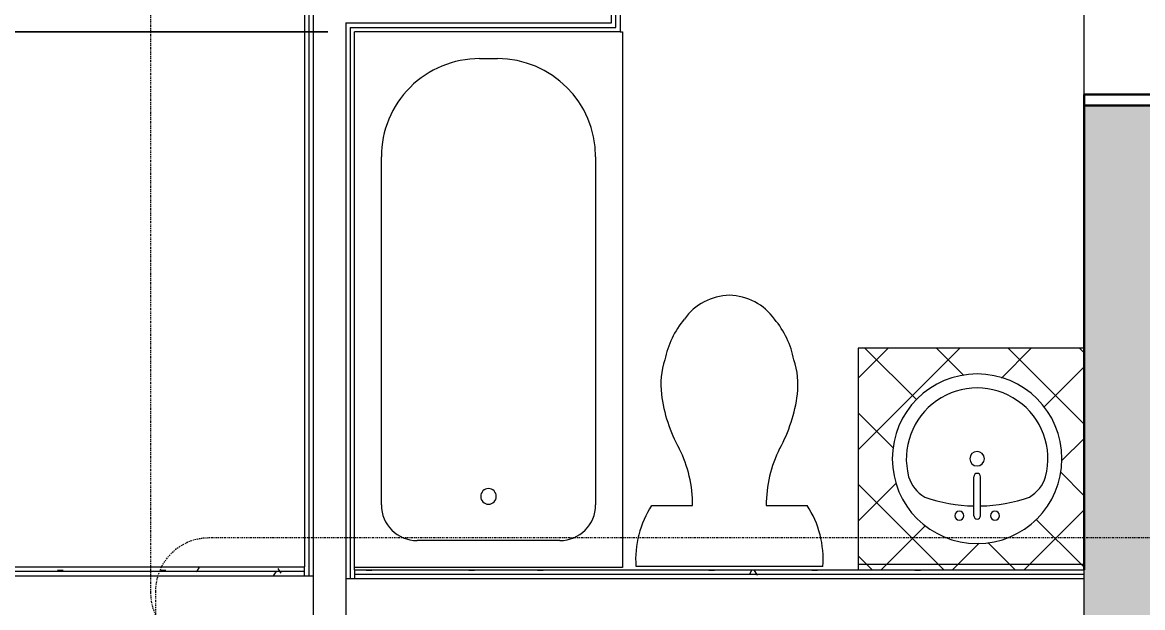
# Model space of a CAD drawing. Header units: inches. Extents: x -1287 to 1590, y -3558 to 989.
# Drawn here: x -891 to -765.5, y -334.4 to -268.9 of the extents above; entities that cross this region are included whole.
import ezdxf

# ---------------------------------------------------------------- set-up
doc = ezdxf.new("R2010")
doc.units = ezdxf.units.IN
doc.header["$MEASUREMENT"] = 0
doc.linetypes.add('Dash Dot 3_16_', pattern=[0.3125, 0.1875, -0.0625, 0, -0.0625])
for name, color, linetype, lineweight in [('A-ANNO-DIMS', 211, 'Continuous', 9), ('A-ANNO-DIMS-48', 211, 'Continuous', 9), ('A-ANNO-SYMB', 150, 'Continuous', 9), ('A-GLAZ', 151, 'Continuous', 18), ('A-WALL', 113, 'Continuous', 18), ('A-WALL-PATT', 111, 'Continuous', 18), ('I-WALL', 2, 'Continuous', 18), ('P-SANR-FIXT', 6, 'Continuous', 9), ('Q-CASE', 31, 'Continuous', 9)]:
    doc.layers.add(name, color=color, linetype=linetype, lineweight=lineweight)
doc.styles.add('Swis721 Lt BT', font='swissl.ttf', dxfattribs={"height": 4.5})
doc.dimstyles.new('OTJ_-_3_32__Linear__1_2__Tolerance', dxfattribs={"dimscale": 12, "dimtxt": 4.748918, "dimasz": 0.1875, "dimexe": 0.375, "dimexo": 0.25, "dimgap": 0.25, "dimtad": 1, "dimdec": 1, "dimrnd": 0.5, "dimzin": 3, "dimdsep": 46, "dimlunit": 4, "dimtxsty": 'Swis721 Lt BT', "dimblk1": 'OBLIQUE', "dimblk2": 'OBLIQUE', "dimsah": 1, "dimcen": 0.09, "dimdle": 0.375, "dimazin": 0, "dimtfac": 1, "dimtdec": 4, "dimtix": 1, "dimtmove": 0, "dimatfit": 3, "dimfxl": 1, "dimtvp": 1, "dimfrac": 2, "dimtolj": 1, "dimtzin": 0, "dimarcsym": 2})
pattern_1 = [(0, (0, 0), (15.36, 3.84), [0.634, -10.886, 0.634, -10.886, -61.44]), (0, (0, 0), (15.36, 3.84), [-23.04, 0.634, -22.406, 0.634, -10.886, -26.88]), (0, (0, 0), (15.36, 3.84), [-57.6, 0.634, -7.046, 0.634, -18.566]), (120, (5.76, 1.92), (-11.005538, 11.38215), [0.634, -10.886, 0.634, -10.886, -61.44]), (120, (5.76, 1.92), (-11.005538, 11.38215), [-23.04, 0.634, -22.406, 0.634, -10.886, -26.88]), (120, (5.76, 1.92), (-11.005538, 11.38215), [-57.6, 0.634, -7.046, 0.634, -18.566]), (240, (7.68, 9.6), (-4.354462, -15.22215), [0.634, -10.886, 0.634, -10.886, -61.44]), (240, (7.68, 9.6), (-4.354462, -15.22215), [-23.04, 0.634, -22.406, 0.634, -10.886, -26.88]), (240, (7.68, 9.6), (-4.354462, -15.22215), [-57.6, 0.634, -7.046, 0.634, -18.566])]
pattern_2 = [(225, (-819.306, -330.364), (4.006467, -4.006467), []), (315, (-819.306, -330.364), (4.006467, 4.006467), [])]

# ---------------------------------------------------------------- blocks, each defined once
blk = doc.blocks.new('Double Hung - balcony windows 3_ 6_-6827319-1st Floor Construction')
at = {"layer": 'A-GLAZ', "color": 8, "lineweight": 30}
for p, q in [((-21, 9), (-20.25, 9)), ((-20.25, 4.75), (-20.25, 9)), ((20.25, 4.75), (20.25, 9)), ((21, 9), (20.25, 9)), ((-20.25, 6.5), (-20.25, 4.75)), ((-20.25, 6.5), (-18.5, 6.5)), ((-18.5, 6.5), (-18.5, 4.75)), ((18.5, 6.5), (18.5, 4.75)), ((20.25, 6.5), (18.5, 6.5)), ((20.25, 6.5), (20.25, 4.75)), ((-18.5, 5.625), (18.5, 5.625)), ((-20.25, 4.75), (-18.5, 4.75)), ((-20.25, 4.75), (-19.75, 4.75)), ((-19.75, -9), (-19.75, 4.75)), ((20.25, 4.75), (18.5, 4.75)), ((19.75, 4.75), (20.25, 4.75)), ((19.75, 4.75), (19.75, -9)), ((-19.75, -9), (-21, -9)), ((19.75, -9), (21, -9))]:
    blk.add_line(p, q, dxfattribs=at)
blk = doc.blocks.new('Tub-Rectangular-3D - Tub-Rectangular-3D-7019186-1st Floor Construction')
at = {"layer": 'P-SANR-FIXT'}
for p, q in [((-43.72, -32.81), (-43.72, -2.81)), ((-36.72, -5.81), (2.28, -5.81)), ((-40.72, -25.81), (-40.72, -9.81)), ((13.28, -16.81), (13.28, -18.81)), ((2.28, -29.81), (-36.72, -29.81)), ((16.28, -32.56), (16.28, -32.81)), ((16.28, -32.81), (-43.72, -32.81))]:
    blk.add_line(p, q, dxfattribs=at)
for centre, radius, start, end in [((-36.72, -9.81), 4, 90, 180), ((2.28, -16.81), 11, 360, 90), ((-35.77, -17.81), 0.875, 90, 270), ((-35.77, -17.81), 0.875, 270, 90), ((2.28, -18.81), 11, 270, 0), ((-36.72, -25.81), 4, 180, 270)]:
    blk.add_arc(centre, radius, start, end, dxfattribs=at)
blk = doc.blocks.new('C-Counter Top - ADJ HEIGHT-8444994-1st Floor Construction')
at = {"layer": 'Q-CASE'}
h = blk.add_hatch(dxfattribs=at)
h.set_pattern_fill('FP_10', color=256, style=0, pattern_type=2)
h.set_pattern_definition(pattern_2)
h.paths.add_polyline_path([(-46.94, -0.19), (-47.26, -0.19), (-47.26, -0.75), (-21.94, -0.75), (-21.94, -0.19), (-39.66, -0.19)], flags=0)
h = blk.add_hatch(dxfattribs=at)
h.set_pattern_fill('FP_10', color=256, style=0, pattern_type=2)
h.set_pattern_definition(pattern_2)
h.paths.add_polyline_path([(-21.94, -0.75), (-47.26, -0.75), (-47.26, -25), (-21.94, -25), (-21.94, -3.35)], flags=0)
h.paths.add_polyline_path([(-35.26, -3.11), (-33.15, -3.35), (-31.14, -4.05), (-29.34, -5.18), (-27.83, -6.69), (-26.7, -8.49), (-26, -10.5), (-25.76, -12.61), (-26, -14.72), (-26.7, -16.73), (-27.83, -18.53), (-29.34, -20.04), (-31.14, -21.17), (-33.15, -21.87), (-35.26, -22.11), (-37.38, -21.87), (-39.38, -21.17), (-41.19, -20.04), (-42.69, -18.53), (-43.82, -16.73), (-44.52, -14.72), (-44.76, -12.61), (-44.52, -10.5), (-43.82, -8.49), (-42.69, -6.69), (-41.19, -5.18), (-39.38, -4.05), (-37.38, -3.35)], flags=0)
for p, q in [((-47.26, -0.75), (-21.94, -0.75)), ((-21.94, -0.75), (-21.94, -0.19)), ((-21.94, -25), (-21.94, -0.75)), ((-47.26, -25), (-21.94, -25))]:
    blk.add_line(p, q, dxfattribs=at)
blk = doc.blocks.new('Sink Vanity-Round - 19_ x 19_-6996918-1st Floor Construction')
at = {"layer": 'P-SANR-FIXT'}
for p, q in [((3.43, -9.73), (3.43, -5.36)), ((4.18, -9.73), (4.18, -5.36))]:
    blk.add_line(p, q, dxfattribs=at)
for centre, radius, start, end in [((3.81, -3.35), 9.5, 90, 270), ((3.81, -3.35), 9.5, 270, 90), ((3.81, -3.35), 7.93, 345.3071, 194.6929), ((3.81, -3.35), 0.812, 0, 180), ((3.81, -3.35), 0.812, 180, 0), ((3.81, -5.36), 0.375, 0, 180), ((0.05, -4.11), 4.12, 197.8096, 239.2073), ((7.56, -4.11), 4.12, 300.7927, 342.1904), ((3.81, 9.17), 17.81, 250.7914, 268.7933), ((3.81, 9.17), 17.81, 271.2067, 289.2086), ((1.81, -9.73), 0.5, 0, 180), ((1.81, -9.73), 0.5, 180, 0), ((3.81, -9.73), 0.375, 180, 0), ((5.81, -9.73), 0.5, 0, 180), ((5.81, -9.73), 0.5, 180, 0)]:
    blk.add_arc(centre, radius, start, end, dxfattribs=at)
blk = doc.blocks.new('P-Toilet-Floor-3D - Floor Mount-7330915-1st Floor Construction')
at = {"layer": 'P-SANR-FIXT'}
for p, q in [((-8.7, 8.31), (-4.13, 8.31)), ((4.13, 8.31), (8.7, 8.31)), ((10.46, 1.47), (-10.46, 1.47))]:
    blk.add_line(p, q, dxfattribs=at)
for centre, radius, start, end in [((0.18, 25.42), 6.45, 91.5969, 144.1622), ((-0.18, 25.42), 6.45, 35.8378, 88.4031), ((2.68, 22.72), 10.08, 140.0681, 169.0843), ((-2.68, 22.72), 10.08, 10.9157, 39.9319), ((0.88, 21.86), 8.56, 161.1064, 187.2133), ((-0.88, 21.86), 8.56, 352.7867, 18.8936), ((9.41, 22.94), 17.16, 187.2133, 208.7603), ((-9.41, 22.94), 17.16, 331.2397, 352.7867), ((-17.85, 8.46), 13.72, 359.3911, 27.0003), ((17.85, 8.46), 13.72, 152.9997, 180.6089), ((0.69, 2.25), 11.19, 147.1473, 183.9988), ((-0.69, 2.25), 11.19, 356.0012, 32.8527)]:
    blk.add_arc(centre, radius, start, end, dxfattribs=at)
blk = doc.blocks.new('DIMBLOCK30-1st Floor Construction')
at = {"layer": 'A-ANNO-DIMS-48'}
for p, q in [((-900.84, -334.36), (-900.84, -265.43)), ((-856.75, -269.93), (-905.34, -269.93)), ((-900.84, -269.93), (-856.75, -269.93)), ((-899.43, -329.86), (-905.34, -329.86)), ((-900.84, -329.86), (-899.43, -329.86))]:
    blk.add_line(p, q, dxfattribs=at)
at = {"layer": 'A-ANNO-DIMS-48', "lineweight": 50}
for p, q in [((-900.84, -269.93), (-901.96, -268.8)), ((-900.84, -269.93), (-899.71, -271.05)), ((-900.84, -329.86), (-901.96, -328.74)), ((-900.84, -329.86), (-899.71, -330.99))]:
    blk.add_line(p, q, dxfattribs=at)
at = {"layer": 'A-ANNO-DIMS-48', "color": 0, "insert": (-909.85, -307.17), "char_height": 4.5, "width": 17.4579, "attachment_point": 1, "rotation": 90, "line_spacing_factor": 1.005062, "style": 'Swis721 Lt BT'}
blk.add_mtext('5\' - 0"', dxfattribs=at)
blk = doc.blocks.new('_Oblique')
at = {"color": 0, "linetype": 'ByBlock', "lineweight": -2}
blk.add_line((-0.5, -0.5), (0.5, 0.5), dxfattribs=at)
blk = doc.blocks.new('DIMBLOCK33-1st Floor Construction')
at = {"layer": 'A-ANNO-DIMS-48'}
for p, q in [((-900.84, -403.28), (-900.84, -330.99)), ((-899.43, -335.49), (-905.34, -335.49)), ((-900.84, -335.49), (-899.43, -335.49)), ((-856.75, -398.78), (-905.34, -398.78)), ((-900.84, -398.78), (-856.75, -398.78))]:
    blk.add_line(p, q, dxfattribs=at)
at = {"layer": 'A-ANNO-DIMS-48', "lineweight": 50}
for p, q in [((-900.84, -335.49), (-901.96, -334.36)), ((-900.84, -335.49), (-899.71, -336.61)), ((-900.84, -398.78), (-901.96, -397.65)), ((-900.84, -398.78), (-899.71, -399.9))]:
    blk.add_line(p, q, dxfattribs=at)
at = {"layer": 'A-ANNO-DIMS-48', "color": 0, "insert": (-909.85, -379.46), "char_height": 4.5, "width": 29.579, "attachment_point": 1, "rotation": 90, "line_spacing_factor": 1.005062, "style": 'Swis721 Lt BT'}
blk.add_mtext('5\' - 3 1/2"', dxfattribs=at)

msp = doc.modelspace()

# ---------------------------------------------------------------- hatches: boundary and pattern name
at = {"layer": 'A-WALL-PATT'}
h = msp.add_hatch(color=250, dxfattribs=at)
h.paths.add_polyline_path([(-772.04, -1262.19), (-754.04, -1262.19), (-754.04, -1160.48), (-772.04, -1160.48), (-772.04, -1256.19)], flags=0)
h.paths.add_polyline_path([(-772.04, -1120.48), (-754.04, -1120.48), (-754.04, -1093.3), (-772.04, -1093.3), (-772.04, -1117.8)], flags=0)
h.paths.add_polyline_path([(-772.04, -1053.3), (-754.04, -1053.3), (-754.04, -1004.19), (-772.04, -1004.19), (-772.04, -1052.45)], flags=0)
h.paths.add_polyline_path([(-754.04, -962.19), (-754.04, -860.19), (-772.04, -860.19), (-772.04, -962.19)], flags=0)
h.paths.add_polyline_path([(-754.04, -818.19), (-754.04, -716.19), (-772.04, -716.19), (-772.04, -818.19)], flags=0)
h.paths.add_polyline_path([(-772.04, -674.19), (-754.04, -674.19), (-754.04, -571), (-772.04, -571), (-772.04, -673.69)], flags=0)
h.paths.add_polyline_path([(-772.04, -530.75), (-754.04, -530.75), (-754.04, -428.19), (-772.04, -428.19), (-772.04, -508.99)], flags=0)
h.paths.add_polyline_path([(-754.04, -386.19), (-754.04, -278.19), (-772.04, -278.19), (-772.04, -386.19)], flags=0)
h.paths.add_polyline_path([(-772.04, -236.19), (-754.04, -236.19), (-754.04, -128.75), (-772.04, -128.75), (-772.04, -226.52)], flags=0)
h.paths.add_polyline_path([(-772.04, -88.75), (-754.04, -88.75), (-754.04, 16.25), (-772.04, 16.25), (-772.04, -72.84)], flags=0)
at = {"layer": 'A-WALL-PATT', "lineweight": 9}
h = msp.add_hatch(dxfattribs=at)
h.set_pattern_fill('FP_4', color=256, style=0, pattern_type=2)
h.set_pattern_definition(pattern_1)
h.paths.add_polyline_path([(-886.75, -330.36), (-859.38, -330.36), (-859.38, -329.86), (-1017.06, -329.86), (-1017.06, -330.36), (-940.3, -330.36)], flags=0)
h = msp.add_hatch(dxfattribs=at)
h.set_pattern_fill('FP_4', color=256, style=0, pattern_type=2)
h.set_pattern_definition(pattern_1)
h.paths.add_polyline_path([(-886.75, -330.86), (-859.38, -330.86), (-859.38, -330.36), (-1017.06, -330.36), (-1017.06, -330.86), (-940.3, -330.86)], flags=0)
h = msp.add_hatch(dxfattribs=at)
h.set_pattern_fill('FP_4', color=256, style=0, pattern_type=2)
h.set_pattern_definition(pattern_1)
h.paths.add_polyline_path([(-806.42, -330.68), (-772.04, -330.68), (-772.04, -330.18), (-853.75, -330.18), (-853.75, -330.68), (-833.2, -330.68)], flags=0)
h = msp.add_hatch(dxfattribs=at)
h.set_pattern_fill('FP_4', color=256, style=0, pattern_type=2)
h.set_pattern_definition(pattern_1)
h.paths.add_polyline_path([(-806.42, -331.18), (-772.04, -331.18), (-772.04, -330.68), (-853.75, -330.68), (-853.75, -331.18), (-833.2, -331.18)], flags=0)

# ---------------------------------------------------------------- linework, layer by layer
at = {"layer": 'A-ANNO-SYMB', "linetype": 'Dash Dot 3_16_'}
for p, q in [((-876.61, -222.39), (-876.61, -332.74)), ((-749.23, -326.62), (-870.06, -326.62)), ((-876.06, -332.62), (-876.06, -440.76))]:
    msp.add_line(p, q, dxfattribs=at)
for centre, start, end in [((-870.06, -332.62), 90, 180), ((-870.61, -332.74), 180, 270)]:
    msp.add_arc(centre, 6, start, end, dxfattribs=at)
at = {"layer": 'A-WALL'}
for p, q in [((-825, -268.93), (-825, -225.52)), ((-824.5, -269.43), (-824.5, -226.02)), ((-858.88, -263.64), (-858.88, -330.86)), ((-858.38, -263.64), (-858.38, -406.08)), ((-854.75, -268.93), (-854.75, -400.15)), ((-854.75, -268.93), (-825, -268.93)), ((-854.25, -269.43), (-854.25, -331.18)), ((-854.25, -269.43), (-824.5, -269.43)), ((-859.38, -330.86), (-859.38, -329.86)), ((-1017.06, -330.36), (-859.38, -330.36)), ((-1017.06, -330.86), (-858.38, -330.86)), ((-854.75, -331.18), (-772.04, -331.18)), ((-853.75, -330.18), (-853.75, -331.18)), ((-853.75, -330.68), (-772.04, -330.68)), ((-772.04, -338.18), (-772.04, -330.18))]:
    msp.add_line(p, q, dxfattribs=at)
at = {"layer": 'A-WALL', "lineweight": 9}
msp.add_line((-772.04, -278.19), (-772.04, -236.19), dxfattribs=at)
at = {"layer": 'A-WALL', "color": 8, "lineweight": 30}
for p in [(-754.04, -278.19), (-772.04, -330.18)]:
    msp.add_line(p, (-772.04, -278.19), dxfattribs=at)
at = {"layer": 'I-WALL'}
for p, q in [((-824, -226.52), (-824, -269.93)), ((-859.38, -263.64), (-859.38, -329.86)), ((-853.75, -330.18), (-853.75, -269.93)), ((-824, -269.93), (-853.75, -269.93)), ((-1017.06, -329.86), (-859.38, -329.86)), ((-853.75, -330.18), (-772.04, -330.18))]:
    msp.add_line(p, q, dxfattribs=at)

# ---------------------------------------------------------------- block references
at = {"layer": 'A-GLAZ', "rotation": 269.9999999999999}
msp.add_blockref('Double Hung - balcony windows 3_ 6_-6827319-1st Floor Construction', (-763.04, -257.19), dxfattribs=at)
at = {"layer": 'P-SANR-FIXT', "rotation": 89.99999999999991}
msp.add_blockref('Tub-Rectangular-3D - Tub-Rectangular-3D-7019186-1st Floor Construction', (-856.57, -286.2), dxfattribs=at)
at = {"layer": 'P-SANR-FIXT'}
for name, p in [('P-Toilet-Floor-3D - Floor Mount-7330915-1st Floor Construction', (-811.78, -331.3)), ('Sink Vanity-Round - 19_ x 19_-6996918-1st Floor Construction', (-787.85, -314.4))]:
    msp.add_blockref(name, p, dxfattribs=at)
at = {"layer": 'Q-CASE', "rotation": 180}
msp.add_blockref('C-Counter Top - ADJ HEIGHT-8444994-1st Floor Construction', (-819.31, -330.36), dxfattribs=at)

# ---------------------------------------------------------------- dimensions: what is measured, and where the dimension line sits
at = {"layer": 'A-ANNO-DIMS'}
for base, p1, p2, override, picture, middle in [((-900.84, -269.93), (-902.43, -329.86), (-853.75, -269.93), {"dimpost": '<>', "dimfxl": 77.212687}, 'DIMBLOCK30-1st Floor Construction', (-906.15, -299.9)), ((-900.84, -335.49), (-853.75, -398.78), (-902.43, -335.49), {"dimpost": '<>', "dimfxl": 79.8412}, 'DIMBLOCK33-1st Floor Construction', (-906.41, -367.13))]:
    dim = msp.add_linear_dim(base=base, p1=p1, p2=p2, angle=90, dimstyle='OTJ_-_3_32__Linear__1_2__Tolerance', override=override, dxfattribs=at)
    dim.commit()
    dim.dimension.update_dxf_attribs({"geometry": picture, "text_midpoint": middle})

doc.saveas('drawing.dxf')
